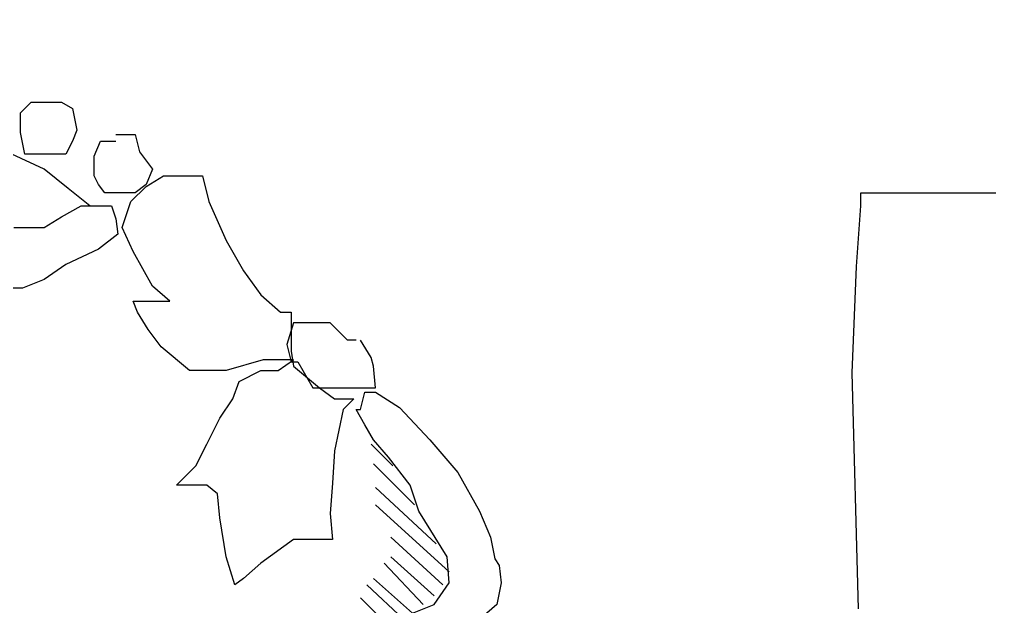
# Model space of a CAD drawing. Extents: x 735054 to 735644, y 4350981 to 4352008.
# Drawn here: x 735081.105 to 735085.585, y 4351846.23 to 4351848.942 of the extents above; entities that cross this region are included whole.
import ezdxf

# ---------------------------------------------------------------- set-up
doc = ezdxf.new("R2010")
doc.units = 0
doc.layers.get('0').update_dxf_attribs({"linetype": 'CONTINUOUS'})

msp = doc.modelspace()

# ---------------------------------------------------------------- linework, layer by layer
at = {"color": 0, "linetype": 'CONTINUOUS'}
for p, q in [((735081.11, 4351848.51), (735081.16, 4351848.56)), ((735081.11, 4351848.51), (735081.16, 4351848.56)), ((735081.16, 4351848.56), (735081.22, 4351848.56)), ((735081.16, 4351848.56), (735081.22, 4351848.56)), ((735081.22, 4351848.56), (735081.24, 4351848.56)), ((735081.22, 4351848.56), (735081.24, 4351848.56)), ((735081.24, 4351848.56), (735081.3, 4351848.56)), ((735081.24, 4351848.56), (735081.3, 4351848.56)), ((735081.3, 4351848.56), (735081.35, 4351848.53)), ((735081.3, 4351848.56), (735081.35, 4351848.53)), ((735081.35, 4351848.53), (735081.37, 4351848.43)), ((735081.35, 4351848.53), (735081.37, 4351848.43)), ((735081.11, 4351848.42), (735081.11, 4351848.51)), ((735081.11, 4351848.42), (735081.11, 4351848.51)), ((735081.13, 4351848.32), (735081.11, 4351848.42)), ((735081.13, 4351848.32), (735081.11, 4351848.42)), ((735081.37, 4351848.43), (735081.35, 4351848.38)), ((735081.37, 4351848.43), (735081.35, 4351848.38)), ((735081.55, 4351848.41), (735081.64, 4351848.41)), ((735081.55, 4351848.41), (735081.64, 4351848.41)), ((735081.64, 4351848.41), (735081.66, 4351848.33)), ((735081.64, 4351848.41), (735081.66, 4351848.33)), ((735081.35, 4351848.38), (735081.32, 4351848.32)), ((735081.35, 4351848.38), (735081.32, 4351848.32)), ((735081.45, 4351848.31), (735081.48, 4351848.38)), ((735081.45, 4351848.31), (735081.48, 4351848.38)), ((735081.48, 4351848.38), (735081.5, 4351848.38)), ((735081.48, 4351848.38), (735081.5, 4351848.38)), ((735081.5, 4351848.38), (735081.55, 4351848.38)), ((735081.5, 4351848.38), (735081.55, 4351848.38)), ((735081.22, 4351848.25), (735081.07, 4351848.32)), ((735081.22, 4351848.25), (735081.07, 4351848.32)), ((735081.19, 4351848.32), (735081.13, 4351848.32)), ((735081.19, 4351848.32), (735081.13, 4351848.32)), ((735081.27, 4351848.32), (735081.19, 4351848.32)), ((735081.27, 4351848.32), (735081.19, 4351848.32)), ((735081.32, 4351848.32), (735081.27, 4351848.32)), ((735081.32, 4351848.32), (735081.27, 4351848.32)), ((735081.45, 4351848.22), (735081.45, 4351848.31)), ((735081.45, 4351848.22), (735081.45, 4351848.31)), ((735081.66, 4351848.33), (735081.72, 4351848.25)), ((735081.66, 4351848.33), (735081.72, 4351848.25)), ((735081.33, 4351848.16), (735081.22, 4351848.25)), ((735081.33, 4351848.16), (735081.22, 4351848.25)), ((735081.47, 4351848.18), (735081.45, 4351848.22)), ((735081.47, 4351848.18), (735081.45, 4351848.22)), ((735081.72, 4351848.25), (735081.69, 4351848.18)), ((735081.72, 4351848.25), (735081.69, 4351848.18)), ((735081.69, 4351848.17), (735081.77, 4351848.22)), ((735081.69, 4351848.17), (735081.77, 4351848.22)), ((735081.77, 4351848.22), (735081.85, 4351848.22)), ((735081.77, 4351848.22), (735081.85, 4351848.22)), ((735081.85, 4351848.22), (735081.94, 4351848.22)), ((735081.85, 4351848.22), (735081.94, 4351848.22)), ((735081.94, 4351848.22), (735081.95, 4351848.22)), ((735081.94, 4351848.22), (735081.95, 4351848.22)), ((735081.95, 4351848.22), (735081.98, 4351848.1)), ((735081.95, 4351848.22), (735081.98, 4351848.1)), ((735081.5, 4351848.14), (735081.47, 4351848.18)), ((735081.5, 4351848.14), (735081.47, 4351848.18)), ((735081.62, 4351848.1), (735081.69, 4351848.17)), ((735081.62, 4351848.1), (735081.69, 4351848.17)), ((735081.69, 4351848.18), (735081.64, 4351848.14)), ((735081.69, 4351848.18), (735081.64, 4351848.14)), ((735081.43, 4351848.08), (735081.33, 4351848.16)), ((735081.43, 4351848.08), (735081.33, 4351848.16)), ((735081.55, 4351848.14), (735081.5, 4351848.14)), ((735081.55, 4351848.14), (735081.5, 4351848.14)), ((735081.64, 4351848.14), (735081.55, 4351848.14)), ((735081.64, 4351848.14), (735081.55, 4351848.14)), ((735084.99, 4351848.08), (735084.99, 4351848.14)), ((735084.99, 4351848.14), (735085.04, 4351848.14)), ((735084.99, 4351848.08), (735084.99, 4351848.14)), ((735084.99, 4351848.14), (735085.04, 4351848.14)), ((735085.04, 4351848.14), (735085.2, 4351848.14)), ((735085.04, 4351848.14), (735085.2, 4351848.14)), ((735085.2, 4351848.14), (735087.6, 4351848.14)), ((735085.2, 4351848.14), (735087.6, 4351848.14)), ((735081.3, 4351848.03), (735081.39, 4351848.08)), ((735081.3, 4351848.03), (735081.39, 4351848.08)), ((735081.39, 4351848.08), (735081.46, 4351848.08)), ((735081.39, 4351848.08), (735081.46, 4351848.08)), ((735081.46, 4351848.08), (735081.53, 4351848.08)), ((735081.46, 4351848.08), (735081.53, 4351848.08)), ((735081.53, 4351848.08), (735081.55, 4351848.02)), ((735081.53, 4351848.08), (735081.55, 4351848.02)), ((735081.58, 4351847.98), (735081.62, 4351848.1)), ((735081.58, 4351847.98), (735081.62, 4351848.1)), ((735081.98, 4351848.1), (735082.06, 4351847.92)), ((735081.98, 4351848.1), (735082.06, 4351847.92)), ((735084.97, 4351847.8), (735084.99, 4351848.08)), ((735084.97, 4351847.8), (735084.99, 4351848.08)), ((735081.22, 4351847.98), (735081.3, 4351848.03)), ((735081.22, 4351847.98), (735081.3, 4351848.03)), ((735081.55, 4351848.02), (735081.56, 4351847.95)), ((735081.55, 4351848.02), (735081.56, 4351847.95)), ((735081.08, 4351847.98), (735081.22, 4351847.98)), ((735081.08, 4351847.98), (735081.22, 4351847.98)), ((735081.56, 4351847.95), (735081.47, 4351847.88)), ((735081.56, 4351847.95), (735081.47, 4351847.88)), ((735081.63, 4351847.87), (735081.58, 4351847.98)), ((735081.63, 4351847.87), (735081.58, 4351847.98)), ((735082.06, 4351847.92), (735082.14, 4351847.78)), ((735082.06, 4351847.92), (735082.14, 4351847.78)), ((735081.47, 4351847.88), (735081.32, 4351847.81)), ((735081.47, 4351847.88), (735081.32, 4351847.81)), ((735081.72, 4351847.71), (735081.63, 4351847.87)), ((735081.72, 4351847.71), (735081.63, 4351847.87)), ((735081.32, 4351847.81), (735081.22, 4351847.74)), ((735081.32, 4351847.81), (735081.22, 4351847.74)), ((735082.14, 4351847.78), (735082.22, 4351847.67)), ((735082.14, 4351847.78), (735082.22, 4351847.67)), ((735084.95, 4351847.31), (735084.97, 4351847.8)), ((735084.95, 4351847.31), (735084.97, 4351847.8)), ((735081.22, 4351847.74), (735081.12, 4351847.7)), ((735081.22, 4351847.74), (735081.12, 4351847.7)), ((735081.12, 4351847.7), (735081.05, 4351847.7)), ((735081.12, 4351847.7), (735081.05, 4351847.7)), ((735081.8, 4351847.64), (735081.72, 4351847.71)), ((735081.8, 4351847.64), (735081.72, 4351847.71)), ((735081.65, 4351847.59), (735081.63, 4351847.64)), ((735081.63, 4351847.64), (735081.71, 4351847.64)), ((735081.65, 4351847.59), (735081.63, 4351847.64)), ((735081.63, 4351847.64), (735081.71, 4351847.64)), ((735081.71, 4351847.64), (735081.8, 4351847.64)), ((735081.71, 4351847.64), (735081.8, 4351847.64)), ((735082.22, 4351847.67), (735082.31, 4351847.59)), ((735082.22, 4351847.67), (735082.31, 4351847.59)), ((735081.7, 4351847.51), (735081.65, 4351847.59)), ((735081.7, 4351847.51), (735081.65, 4351847.59)), ((735082.31, 4351847.59), (735082.36, 4351847.59)), ((735082.31, 4351847.59), (735082.36, 4351847.59)), ((735082.36, 4351847.59), (735082.36, 4351847.51)), ((735082.36, 4351847.59), (735082.36, 4351847.51)), ((735082.37, 4351847.54), (735082.34, 4351847.44)), ((735082.37, 4351847.54), (735082.34, 4351847.44)), ((735082.44, 4351847.54), (735082.37, 4351847.54)), ((735082.44, 4351847.54), (735082.37, 4351847.54)), ((735082.54, 4351847.54), (735082.44, 4351847.54)), ((735082.54, 4351847.54), (735082.44, 4351847.54)), ((735082.62, 4351847.46), (735082.54, 4351847.54)), ((735082.62, 4351847.46), (735082.54, 4351847.54)), ((735081.76, 4351847.43), (735081.7, 4351847.51)), ((735081.76, 4351847.43), (735081.7, 4351847.51)), ((735082.36, 4351847.51), (735082.36, 4351847.41)), ((735082.36, 4351847.51), (735082.36, 4351847.41)), ((735082.66, 4351847.46), (735082.62, 4351847.46)), ((735082.66, 4351847.46), (735082.62, 4351847.46)), ((735082.73, 4351847.38), (735082.68, 4351847.46)), ((735082.73, 4351847.38), (735082.68, 4351847.46)), ((735081.89, 4351847.32), (735081.76, 4351847.43)), ((735081.89, 4351847.32), (735081.76, 4351847.43)), ((735082.34, 4351847.44), (735082.36, 4351847.36)), ((735082.34, 4351847.44), (735082.36, 4351847.36)), ((735082.36, 4351847.41), (735082.37, 4351847.34)), ((735082.36, 4351847.41), (735082.37, 4351847.34)), ((735082.23, 4351847.37), (735082.06, 4351847.32)), ((735082.23, 4351847.37), (735082.06, 4351847.32)), ((735082.37, 4351847.37), (735082.23, 4351847.37)), ((735082.37, 4351847.37), (735082.23, 4351847.37)), ((735082.3, 4351847.32), (735082.37, 4351847.37)), ((735082.3, 4351847.32), (735082.37, 4351847.37)), ((735082.36, 4351847.36), (735082.39, 4351847.36)), ((735082.36, 4351847.36), (735082.39, 4351847.36)), ((735082.39, 4351847.36), (735082.46, 4351847.24)), ((735082.39, 4351847.36), (735082.46, 4351847.24)), ((735082.74, 4351847.34), (735082.73, 4351847.38)), ((735082.74, 4351847.34), (735082.73, 4351847.38)), ((735082.06, 4351847.32), (735081.89, 4351847.32)), ((735082.06, 4351847.32), (735081.89, 4351847.32)), ((735082.12, 4351847.27), (735082.22, 4351847.32)), ((735082.12, 4351847.27), (735082.22, 4351847.32)), ((735082.22, 4351847.32), (735082.3, 4351847.32)), ((735082.22, 4351847.32), (735082.3, 4351847.32)), ((735082.37, 4351847.34), (735082.49, 4351847.24)), ((735082.37, 4351847.34), (735082.49, 4351847.24)), ((735082.75, 4351847.24), (735082.74, 4351847.34)), ((735082.75, 4351847.24), (735082.74, 4351847.34)), ((735084.98, 4351846.22), (735084.95, 4351847.31)), ((735084.98, 4351846.22), (735084.95, 4351847.31)), ((735082.09, 4351847.19), (735082.12, 4351847.27)), ((735082.09, 4351847.19), (735082.12, 4351847.27)), ((735082.46, 4351847.24), (735082.54, 4351847.24)), ((735082.46, 4351847.24), (735082.54, 4351847.24)), ((735082.49, 4351847.24), (735082.56, 4351847.19)), ((735082.49, 4351847.24), (735082.56, 4351847.19)), ((735082.54, 4351847.24), (735082.59, 4351847.24)), ((735082.54, 4351847.24), (735082.59, 4351847.24)), ((735082.59, 4351847.24), (735082.64, 4351847.24)), ((735082.59, 4351847.24), (735082.64, 4351847.24)), ((735082.64, 4351847.24), (735082.68, 4351847.24)), ((735082.64, 4351847.24), (735082.68, 4351847.24)), ((735082.68, 4351847.24), (735082.73, 4351847.24)), ((735082.68, 4351847.24), (735082.73, 4351847.24)), ((735082.73, 4351847.24), (735082.75, 4351847.24)), ((735082.73, 4351847.24), (735082.75, 4351847.24)), ((735082.03, 4351847.1), (735082.09, 4351847.19)), ((735082.03, 4351847.1), (735082.09, 4351847.19)), ((735082.56, 4351847.19), (735082.62, 4351847.19)), ((735082.56, 4351847.19), (735082.62, 4351847.19)), ((735082.65, 4351847.19), (735082.6, 4351847.14)), ((735082.65, 4351847.19), (735082.6, 4351847.14)), ((735082.62, 4351847.19), (735082.65, 4351847.19)), ((735082.62, 4351847.19), (735082.65, 4351847.19)), ((735082.68, 4351847.14), (735082.7, 4351847.22)), ((735082.68, 4351847.14), (735082.7, 4351847.22)), ((735082.7, 4351847.22), (735082.75, 4351847.22)), ((735082.7, 4351847.22), (735082.75, 4351847.22)), ((735082.75, 4351847.22), (735082.86, 4351847.15)), ((735082.75, 4351847.22), (735082.86, 4351847.15)), ((735082.6, 4351847.14), (735082.56, 4351846.95)), ((735082.6, 4351847.14), (735082.56, 4351846.95)), ((735082.7, 4351847.07), (735082.66, 4351847.14)), ((735082.66, 4351847.14), (735082.68, 4351847.14)), ((735082.7, 4351847.07), (735082.66, 4351847.14)), ((735082.66, 4351847.14), (735082.68, 4351847.14)), ((735082.86, 4351847.15), (735083, 4351847)), ((735082.86, 4351847.15), (735083, 4351847)), ((735081.97, 4351846.98), (735082.03, 4351847.1)), ((735081.97, 4351846.98), (735082.03, 4351847.1)), ((735082.74, 4351847), (735082.7, 4351847.07)), ((735082.74, 4351847), (735082.7, 4351847.07)), ((735081.92, 4351846.88), (735081.97, 4351846.98)), ((735081.92, 4351846.88), (735081.97, 4351846.98)), ((735082.73, 4351846.98), (735082.83, 4351846.88)), ((735082.73, 4351846.98), (735082.83, 4351846.88)), ((735082.81, 4351846.92), (735082.74, 4351847)), ((735082.81, 4351846.92), (735082.74, 4351847)), ((735083, 4351847), (735083.13, 4351846.85)), ((735083, 4351847), (735083.13, 4351846.85)), ((735082.56, 4351846.95), (735082.55, 4351846.8)), ((735082.56, 4351846.95), (735082.55, 4351846.8)), ((735082.91, 4351846.79), (735082.81, 4351846.92)), ((735082.91, 4351846.79), (735082.81, 4351846.92)), ((735081.83, 4351846.79), (735081.92, 4351846.88)), ((735081.83, 4351846.79), (735081.92, 4351846.88)), ((735082.93, 4351846.7), (735082.74, 4351846.89)), ((735082.93, 4351846.7), (735082.74, 4351846.89)), ((735083.13, 4351846.85), (735083.23, 4351846.67)), ((735083.13, 4351846.85), (735083.23, 4351846.67)), ((735081.9, 4351846.79), (735081.83, 4351846.79)), ((735081.9, 4351846.79), (735081.83, 4351846.79)), ((735081.97, 4351846.79), (735081.9, 4351846.79)), ((735081.97, 4351846.79), (735081.9, 4351846.79)), ((735082.02, 4351846.75), (735081.97, 4351846.79)), ((735082.02, 4351846.75), (735081.97, 4351846.79)), ((735082.55, 4351846.8), (735082.54, 4351846.66)), ((735082.55, 4351846.8), (735082.54, 4351846.66)), ((735082.75, 4351846.78), (735083.03, 4351846.52)), ((735082.75, 4351846.78), (735083.03, 4351846.52)), ((735082.95, 4351846.67), (735082.91, 4351846.79)), ((735082.95, 4351846.67), (735082.91, 4351846.79)), ((735082.03, 4351846.64), (735082.02, 4351846.75)), ((735082.03, 4351846.64), (735082.02, 4351846.75)), ((735083.09, 4351846.39), (735082.75, 4351846.7)), ((735083.09, 4351846.39), (735082.75, 4351846.7)), ((735082.54, 4351846.66), (735082.55, 4351846.54)), ((735082.54, 4351846.66), (735082.55, 4351846.54)), ((735083.08, 4351846.46), (735082.95, 4351846.67)), ((735083.08, 4351846.46), (735082.95, 4351846.67)), ((735083.23, 4351846.67), (735083.28, 4351846.55)), ((735083.23, 4351846.67), (735083.28, 4351846.55)), ((735082.06, 4351846.46), (735082.03, 4351846.64)), ((735082.06, 4351846.46), (735082.03, 4351846.64)), ((735082.37, 4351846.54), (735082.22, 4351846.43)), ((735082.37, 4351846.54), (735082.22, 4351846.43)), ((735082.42, 4351846.54), (735082.37, 4351846.54)), ((735082.42, 4351846.54), (735082.37, 4351846.54)), ((735082.49, 4351846.54), (735082.42, 4351846.54)), ((735082.49, 4351846.54), (735082.42, 4351846.54)), ((735082.55, 4351846.54), (735082.49, 4351846.54)), ((735082.55, 4351846.54), (735082.49, 4351846.54)), ((735082.82, 4351846.55), (735083.06, 4351846.33)), ((735082.82, 4351846.55), (735083.06, 4351846.33)), ((735083.28, 4351846.55), (735083.3, 4351846.45)), ((735083.28, 4351846.55), (735083.3, 4351846.45)), ((735082.1, 4351846.33), (735082.06, 4351846.46)), ((735082.1, 4351846.33), (735082.06, 4351846.46)), ((735082.22, 4351846.43), (735082.14, 4351846.36)), ((735082.22, 4351846.43), (735082.14, 4351846.36)), ((735082.79, 4351846.43), (735082.97, 4351846.24)), ((735082.79, 4351846.43), (735082.97, 4351846.24)), ((735083.02, 4351846.28), (735082.82, 4351846.46)), ((735083.02, 4351846.28), (735082.82, 4351846.46)), ((735083.09, 4351846.34), (735083.08, 4351846.46)), ((735083.09, 4351846.34), (735083.08, 4351846.46)), ((735083.3, 4351846.45), (735083.32, 4351846.42)), ((735083.3, 4351846.45), (735083.32, 4351846.42)), ((735083.32, 4351846.42), (735083.33, 4351846.34)), ((735083.32, 4351846.42), (735083.33, 4351846.34)), ((735082.14, 4351846.36), (735082.1, 4351846.33)), ((735082.14, 4351846.36), (735082.1, 4351846.33)), ((735082.71, 4351846.33), (735082.88, 4351846.17)), ((735082.71, 4351846.33), (735082.88, 4351846.17)), ((735082.92, 4351846.2), (735082.74, 4351846.36)), ((735082.92, 4351846.2), (735082.74, 4351846.36)), ((735083.02, 4351846.24), (735083.09, 4351846.34)), ((735083.02, 4351846.24), (735083.09, 4351846.34)), ((735083.33, 4351846.34), (735083.31, 4351846.24)), ((735083.33, 4351846.34), (735083.31, 4351846.24)), ((735082.82, 4351846.13), (735082.68, 4351846.27)), ((735082.82, 4351846.13), (735082.68, 4351846.27)), ((735082.92, 4351846.2), (735083.02, 4351846.24)), ((735082.92, 4351846.2), (735083.02, 4351846.24)), ((735083.31, 4351846.24), (735083.23, 4351846.17)), ((735083.31, 4351846.24), (735083.23, 4351846.17))]:
    msp.add_line(p, q, dxfattribs=at)

# ---------------------------------------------------------------- meshes
mesh = msp.add_polyface(dxfattribs=at)
corners = [(735362.5, 4350981), (735054.5, 4352007.5), (735644, 4350981), (735644, 4352007.5), (735054.5, 4350981)]
mesh.append_faces([[corners[k] for k in face] for face in [(0, 1, 4), (1, 0, 2, 3)]], dxfattribs={"vtx0": -1, "color": 0})
mesh = msp.add_polyface(dxfattribs=at)
corners = [(735345.58, 4351821), (735345.58, 4352001.5), (735064.5, 4352001.5), (735064.5, 4351821)]
mesh.append_faces([[corners[k] for k in face] for face in [(0, 1, 2, 3)]], dxfattribs={"color": 0})

doc.saveas('drawing.dxf')
